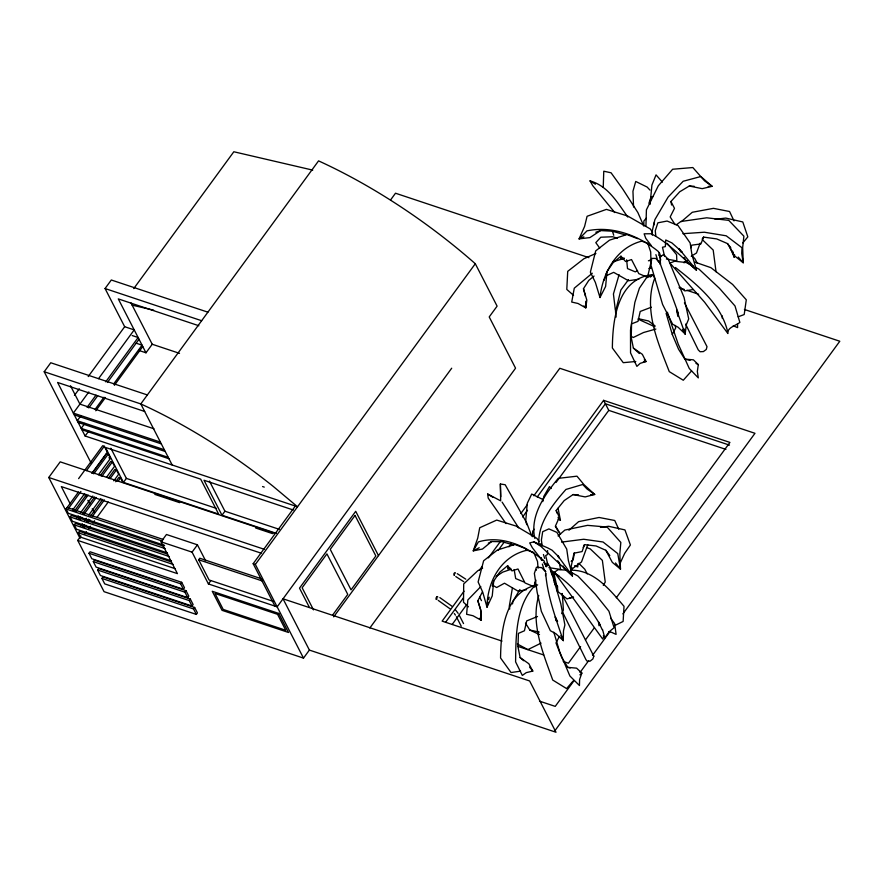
<?xml version="1.0" encoding="UTF-8"?>
<svg xmlns="http://www.w3.org/2000/svg" width="884" height="884" viewBox="0 0 884 884"><rect width="100%" height="100%" fill="white"/><g stroke="black" fill="none" stroke-linecap="round" stroke-linejoin="round"><path stroke-width="1.33" d="M562.312 593.484L563.395 610.104L561.66 613.662M545.682 571.749L541.638 567.616L536.444 567.274L534.367 573.385L537.129 592.125L541.339 611.286L550.334 630.69L556.047 633.839L563.263 640.58L563.484 630.878L564.898 624.9L560.754 603.573L550.047 567.152L547.251 562.975L545.826 565.959M577.871 563.55L577.771 566.942L574.501 565.782M645.939 226.039L646.414 209.851L658.293 185.817L672.636 169.242L692.835 167.54L700.559 176.292L712.139 186.314L702.194 188.657L689.266 186.027L679.708 191.795L670.945 201.486L671.586 205.022M547.583 550.555L547.461 554.577L545.682 555.561L547.837 564.788M603.231 187.386L603.772 171.209L611.076 172.789L622.745 189.032L637.872 212.558L643.773 226.028L643.884 221L646.337 218.116M532.477 536.665L532.698 531.185L534.323 529.262M545.527 575.639L545.671 572.976C547.417 596.236 555.87 618.59 563.263 640.58L562.544 636.513M654.16 224.845L654.348 222.094M599.993 297.532C602.645 272.979 616.247 247.697 641.707 241.144L647.762 243.199L650.701 251.973L650.978 262.471L647.497 277.3L638.778 273.62L631.53 259.576L625.574 261.498L620.955 256.194L613.065 262.747L607.01 271.554L605.617 286.449L599.993 297.532L595.385 282.471L590.379 272.15L595.706 250.879L609.507 240.161L626.944 234.558L637.585 238.658M650.071 204.337L651.917 185.065L656.05 174.877L662.392 182.137M535.925 580.092L533.881 586.678L525.019 582.954L517.98 568.987L511.958 570.887L507.648 565.683L499.725 572.224L493.703 581.042L492.244 595.915L487.007 607.131L482.741 592.181L478.122 581.981L483.625 560.776L497.394 550.036L514.842 544.445L525.306 548.489L526.941 550.577M729.764 246.879L734.284 257.377L734.582 254.636M682.746 329.511L685.133 333.942L686.36 324.583L688.713 318.925L684.05 297.422L668.249 259.299L663.575 254.493L660.37 256.879L660.061 263.178L655.751 258.393L651.63 258.415L650.922 264.979L662.591 304.45L672.625 324.196L678.139 327.279L685.133 333.942L684.183 329.036M620.955 256.194L620.524 259.244L624.038 258.062M666.127 313.378L672.293 334.472L678.536 349.213L684.813 359.103L693.432 359.843L698.305 364.617L697.332 371.512L698.305 377.888L689.288 368.517L678.172 343.987L667.387 312.218M512.521 603.916L512.919 601.286L519.936 589.495M512.433 587.816L509.25 606.49L509.736 609.054M574.478 552.655L573.13 559.959L571.152 561.285M571.351 570.025L571.837 567.517M542.776 501.615L543.859 496.3L549.461 486.598L551.251 488.476M570.589 569.163L573.992 553.207L582.081 551.561L584.479 544.654L596.103 545.969L605.838 550.29L609.816 555.605M488.101 602.17L487.007 607.131C487.261 581.794 500.764 556.246 527.074 550.191L533.748 552.456L537.527 561.506L538.058 568.18M488.642 599.684L489.183 597.208M654.58 278.593C643.221 309.897 658.016 342.506 669.276 371.645L683.288 380.242L691.586 370.915M690.979 247.796L691.675 245.177L700.924 243.918L703.587 237.1L716.714 238.923L727.543 243.608L730.836 247.896M492.255 586.015L493.703 581.042M619.076 274.703L613.43 293.963L615.352 310.262M538.765 595.451C530.378 623.916 543.262 653.398 552.732 680.05L566.589 688.592L573.02 681.089M604.181 280.162L604.987 277.709M605.794 275.244L607.01 271.554M561.859 594.114L593.816 656.171L592.888 658.923L590.203 661.099L587.341 661.409L585.959 659.685L562.456 611.816M648.933 203.198L651 197.22L653.298 196.37M587.794 544.732L581.517 561.926L570.799 569.893M534.5 584.169L535.439 581.617M700.139 243.188L696.481 252.99L691.255 256.272M436.32 597.893L436.077 598.645A1.547 0.586 -64.1 0 0 436.287 599.462L436.685 599.308A1.68 0.63 -64.1 0 0 437.149 598.799M660.039 264.139L660.657 263.178M583.219 547.439L584.479 544.654M619.872 563.815L624.679 553.362L630.403 544.986L624.933 529.914L608.601 526.278L600.446 527.394M659.696 261.973L660.702 259.819L658.558 251.697C639.154 235.652 612.236 225.453 586.987 230.868L579.086 238.879L589.904 237.597L600.556 230.58L612.225 231.188L624.955 234.79M480.808 586.611L467.846 599.96L466.619 614.281L473.039 615.75L481.073 620.203L481.338 612.225L477.846 600.755L482.277 592.169M672.293 334.472L675.73 327.876L675.044 325.445M559.428 636.358L555.981 642.955L561.749 657.541L567.837 667.365L570.202 667.95M603.297 585.319L605.242 582.092L602.369 560.379L590.258 548.909L586.523 547.505M551.837 574.865L552.478 573.804L555.119 573.672M585.407 296.096L583.473 288.714L588.766 280.416L594.059 276.062M546.356 566.335L546.964 565.395M91.162 463.128L44.2 371.744L50.764 362.76L147.352 394.949M98.555 378.639L134.213 329.887L124.677 326.715L105.063 288.538L111.307 279.996L207.895 312.174M133.738 288.593L233.829 151.761L312.715 170.115M74.444 395.402L79.306 388.761M88.212 376.573L124.677 326.715M88.831 391.932L73.35 413.093L160.413 442.099M80.919 415.745L77.273 420.729L164.336 449.735M87.085 407.325L96.002 395.137M105.726 381.844L138.136 337.522L132.18 335.544M88.787 407.944L97.693 395.756M107.417 382.463L139.02 339.257M84.853 423.381L81.195 428.364L168.258 457.371M95.063 409.414L103.969 397.225M113.693 383.932L142.059 345.158L136.103 343.18M95.759 410.784L105.483 397.491M114.401 385.302L142.766 346.528M80.09 538.444L48.764 477.482L60.2 461.846L274.725 533.317M44.2 371.744L140.788 403.922A275.565 110.389 36.2 0 1 273.222 486.388L297.532 506.775L85.118 436L88.776 431.016M138.832 350.418L145.982 352.793L152.236 344.252L130.965 302.869M78.61 478.631L102.677 445.735L104.279 446.265L107.329 452.199L91.958 473.227M86.477 470.608L104.279 446.265M164.601 545.384L68.289 513.295L66.068 508.985L78.466 492.045M92.157 473.316L106.666 453.492L108.268 454.022L110.478 458.332L98.4 474.863M68.786 508.002L80.875 491.471M93.759 473.846L108.268 454.022M72.61 510.101L84.698 493.581M167.385 552.898L72.366 521.251L70.156 516.93L71.272 515.416L163.706 546.213M74.488 511.007L86.577 494.488M100.268 475.758L110.743 461.437L112.345 461.978L114.566 466.288L106.511 477.305M76.09 511.538L88.179 495.018M101.881 476.288L112.345 461.978M76.698 518.057L78.311 515.847M80.731 512.543L92.809 496.023M171.474 560.854L76.455 529.196L74.245 524.886L75.35 523.361L167.794 554.158M78.577 518.952L80.19 516.753M82.61 513.449L94.687 496.93M108.389 478.2L114.832 469.393L116.434 469.923L118.655 474.233L113.815 480.841M80.179 519.494L81.792 517.284M84.212 513.98L96.29 497.46M109.992 478.741L116.434 469.923M80.787 526.002L82.4 523.803M84.809 520.499L86.422 518.3M88.842 514.985L100.931 498.466M175.308 568.721L80.543 537.152L78.322 532.831L79.438 531.317L171.33 561.926M82.665 526.908L84.278 524.698M86.687 521.394L88.301 519.195M90.72 515.891L102.809 499.372M115.694 481.747L118.92 477.338L120.522 477.879L122.732 482.189M84.267 527.439L85.881 525.24M88.301 521.936L89.903 519.726M92.323 516.422L104.411 499.902M118.102 481.183L120.522 477.879M309.389 650.083L555.992 732.239L529.638 680.967L283.035 598.811L309.389 650.083L303.499 658.116L104.058 591.672L77.715 540.4L80.952 535.969M84.875 533.958L86.477 531.748M88.897 528.444L90.511 526.245M92.93 522.941L94.544 520.742M96.953 517.438L108.235 502.013M123.428 482.399L105.45 447.426L200.69 479.15L218.657 514.123L123.428 482.399L126.368 478.388L110.865 448.232M88.997 553.262L90.08 551.782L181.695 582.302L184.502 587.772L183.419 589.252L91.803 558.732L88.997 553.262L180.612 583.783L183.419 589.252M93.306 561.649L94.389 560.169L186.005 590.689L188.822 596.159L187.728 597.639L96.113 567.119L93.306 561.649L184.922 592.181L187.728 597.639M97.616 570.036L98.699 568.556L190.325 599.076L193.132 604.546L192.038 606.026L100.422 575.506L97.616 570.036L189.231 600.567L192.038 606.026M101.925 578.423L103.008 576.943L194.635 607.463L197.441 612.932L196.347 614.413L104.732 583.893L101.925 578.423L193.541 608.954L196.347 614.413M390.64 199.861L395.502 193.22L588.899 257.653M77.715 540.4L177.43 573.628L161.087 541.826L166.457 534.5L197.43 544.82L205.607 560.721M451.702 368.208L277.156 606.855L208.414 583.948L192.071 552.146L197.43 544.82M276.361 533.35L221.995 515.239L224.934 511.217L209.431 481.073M180.612 583.783L181.695 582.302M273.012 601.275L209.066 579.97L198.679 559.76L199.784 558.235L262.426 579.097M184.922 592.181L186.005 590.689M189.231 600.567L190.325 599.076M208.414 583.948L210.712 580.81M193.541 608.954L194.635 607.463M274.968 606.126L253.167 563.705L295.344 506.046M303.499 658.116L255.354 564.434L475.305 263.73A275.565 110.389 36.2 0 0 318.56 160.877L140.788 403.922L172.181 465.006M332.561 615.165L347.755 594.391L326.925 553.881L302.14 587.772L313.5 609.872M333.688 616.855L515.56 368.197L489.206 316.936L497.106 306.151L475.305 263.73M369.855 627.983L559.815 368.274L754.98 433.304L622.9 613.872M464.056 591.175L442.144 621.132L502.035 641.088M479.471 570.092L481.902 566.766M488.399 557.892L500.576 541.251M520.853 513.516L527.35 504.631M533.837 495.758L603.628 400.341L729.919 442.42L616.314 597.75M445.536 622.347L463.382 597.938M498.278 550.235L503.957 542.467M522.621 516.952L527.494 510.289M537.229 496.974L605.396 403.789L729.488 445.127M452.155 624.491L466.763 604.523M508.963 546.831L511.394 543.494M556.036 482.476L608.778 410.364L603.628 400.341M580.6 646.569L568.434 663.21L563.23 661.475M585.473 639.905L594.402 627.706M573.981 680.746L555.229 706.382L539.516 701.145M580.512 671.829L588.656 660.679M592.733 655.11L609.861 631.706M555.053 730.549L839.8 341.246L744.405 309.466M628.513 279.609L620.866 290.018L615.507 311.654L616.148 317.069M702.272 238.802L703.587 237.1M556.887 512.93L556.18 510.488L564.224 500.554L573.097 494.565L578.501 494.819M742.847 242.923L747.82 236.868L742.792 221.95L725.786 218.083L715.046 219.32M650.293 277.079L653.221 274.769M579.904 674.846L581.86 673.067L576.6 668.16L567.837 667.365M568.92 530.223L578.611 521.648L599.065 517.471L614.734 520.488L618.734 529.196M558.08 535.958L564.876 530.068L587.562 525.35L607.142 527.074L620.833 542.411L619.828 553.804L620.491 569.108L612.314 562.346L605.838 550.29M681.365 221.63L692.271 212.282L713.443 208.348L729.565 211.508L734.007 220.867M660.072 256.979L661.033 256.161M513.648 544.942L502.057 541.715L491.637 541.527L482.476 549.041L473.249 550.854L477.747 538.058L479.725 527.748L496.72 520.079L516.079 526.068L536.942 538.4L539.13 541.627M676.47 224.669L680.923 221.497L706.714 217.807L728.759 220.359L743.886 236.172L742.682 247.509L743.234 262.769L734.527 255.83L727.543 243.608M535.682 570.456L536.522 569.893M496.101 576.401L502.742 572.136L511.449 569.141M637.552 270.515L635.309 271.863L627.507 268.592L626.634 259.797M437.193 596.656L437.845 596.998M648.403 260.78L651.585 260.04M683.995 262.802L687.487 260.868M592.313 273.211L574.28 288.184L571.716 302.063L577.992 303.477L585.794 307.864L586.821 300.14L583.473 288.714M482.642 568.136L477.857 570.688L463.702 583.937L463.503 602.258L468.465 606.844M479.205 547.749L473.249 550.854L478.377 541.914C501.427 534.853 526.289 546.135 543.98 560.765L546.224 566.799M654.646 278.272L652.989 274.592L646.348 278.007L639.408 288.151L634.867 302.383L630.513 330.097L630.546 352.904L636.889 366.363L640.182 363.346L646.016 361.556L642.336 354.329L633.375 348.064L631.22 337.401L631.574 323.864L637.994 321.367L640.204 311.466L651.342 307.212M488.322 543.163L491.637 541.527M614.767 625.529L623.132 621.441L624.016 606.302C610.258 590.203 593.849 569.517 570.633 570.246M606.17 275.808L613.662 272.349L628.491 280.747L638.889 279.189M536.698 585.904L533.163 587.54C515.67 607.551 515.913 636.657 515.593 661.84L522.333 675.431L526.278 672.636L532.798 671.078L528.853 663.751L520.112 657.563L517.991 646.911L518.4 633.397L524.433 630.767L526.698 620.888L537.516 616.513M595.904 253.443L583.86 258.769L567.716 271.355L566.799 289.433L573.55 295.344M583.904 236.868L579.086 238.879L584.6 226.426L587.086 216.282L606.413 209.386L627.706 216.028L650.226 228.912L652.525 232.172M669.829 263.2L674.602 261.244L686.194 262.515L693.178 266.128M738.14 316.826L744.206 314.538L746.295 299.809L732.626 284.449L710.88 267.653L695.001 262.161M595.838 232.26L600.556 230.58M541.052 643.132L527.903 649.607L517.361 644.005M510.145 568.147L507.77 568.92L507.648 565.683M573.141 597.02L567.064 598.91L558.091 591.739L553.793 572.677L558.135 569.672L567.318 570.136M555.274 584.998L552.776 573.252L555.207 572.512M613.242 261.708L624.226 258.437M655.862 329.047L643.53 332.517L633.298 337.489L630.878 336.218M648.878 268.537L651.386 267.896M559.285 557.373L552.113 550.224L547.66 547.881L533.87 541.859L529.693 542.92L532.411 547.837L542.257 560.5M537.649 584.876C504.941 590.987 500.863 630.635 500.565 657.983L511.062 672.536L520.521 671.155M652.989 274.592C617.518 278.294 612.601 319.456 612.369 347.998L623.253 362.683L635.773 361.49M526.555 589.628L518.223 591.252L504.488 583.208L496.631 587.54L492.653 585.153M569.871 597.96L573.572 597.275M692.957 289.587L684.791 290.902L679.487 286.825M561.55 542.113L583.716 539.262L603.032 541.991L617.75 553.594L620.491 569.108L615.496 562.942M554.898 572.545L553.417 572.71L552.776 573.771L554.345 578.246M682.901 233.696L704.349 232.227L726.228 235.807L741.985 247.752L741.72 253.432L743.234 262.769L738.262 257.056M590.667 494.664L594.722 494.432L584.026 484.697L576.976 476.178L558.257 478.366C544.588 494.83 529.682 516.057 534.831 538.422M708.239 186.425L712.139 186.314L704.592 180.9L700.736 176.557L683.177 181.264L668.138 197.055L654.922 219.575L651.817 232.746L652.381 235.166M643.453 361.545L646.016 361.556L644.337 359.545M684.426 261.73L687.067 261.841M689.266 186.027L694.227 186.303M608.59 631.938L611.164 632.148L616.093 634.38L614.623 623.551L610.568 618.148M552.776 573.252L555.351 573.506M548.909 567.639L560.633 569.451L559.296 562.81L557.638 560.788M506.046 523.615L488.211 498.112L487.648 494.023L500.664 500.841L500.366 483.99L505.173 484.741L526.621 522.731L531.748 535.947M666.403 259.012L676.812 260.924L676.58 254.658L667.265 243.409M573.097 494.565L585.175 496.907L594.722 494.432L586.965 488.94L582.733 484.487L565.937 489.449C552.599 504.587 537.483 523.438 538.875 544.577M525.483 623.132L529.825 630.038L539.207 632.082M638.347 318.682L648.602 320.991L655.088 325.898M132.136 305.146L153.628 310.14M558.975 575.948L553.793 572.677C573.561 585.584 588.28 605.142 600.369 625.143M684.813 359.103L690.095 360.363M617.485 238.26L612.689 236.746L600.822 237.221L595.816 242.636L599.717 248.106M679.067 287.698L684.293 289.444M686.912 290.306L698.669 294.228M608.778 410.364L725.919 449.392M105.063 288.538L201.651 320.715M198.845 325.732L118.279 298.891L145.982 352.793M152.236 344.252L179.518 353.346M144.667 411.469L57.604 382.463L85.118 436M153.982 428.795L79.914 404.121L70.477 385.733M74.267 414.872L161.319 443.878M78.168 422.464L165.22 451.47M262.57 486.554L264.261 487.117M81.903 429.734L168.954 458.741M293.333 510.013L204.016 480.255L221.995 515.239M108.876 457.802L110.478 458.332M126.368 478.388L216.381 508.377M224.934 511.217L279.289 529.339M154.799 494.377L179.673 502.664M255.609 527.969L272.637 533.638M48.764 477.482L264.592 549.395M261.123 553.163L61.339 486.598L70.134 503.703M517.659 646.292L543.693 654.967M253.167 563.705L255.354 564.434M67.184 507.46L163.518 539.56M66.068 508.985L162.38 541.074M161.087 541.826L192.071 552.146M70.156 516.93L165.164 548.588M198.679 559.76L262.625 581.064M74.245 524.886L169.253 556.544M78.322 532.831L173.098 564.412M733.278 325.798L737.587 327.621L737.543 323.732M654.823 326.782L638.182 319.201M529.825 630.038L539.516 634.59M543.317 499.714L531.704 494.046L527.295 503.25L525.715 520.93L526.742 524.687M614.789 212.569L592.777 185.717L590.048 180.9C608.28 186.005 617.529 202.823 627.828 217.055M695.498 267.333L698.99 269.134L719.477 288.35L735.002 305.963L739.853 322.395C736.35 325.423 726.67 327.677 727.897 333.522L704.592 302.195L671.166 264.438M695.962 363.401L698.305 364.617M579.55 671.851L581.86 673.067L579.595 679.531L579.451 685.531L569.882 675.973L559.649 651.729L553.826 632.204M558.124 519.041L560.434 520.267L558.047 508.223M457.227 573.65L465.791 579.186M455.779 576.556L463.78 581.727M439.845 597.606L452.111 606.336M438.21 600.391L449.989 608.778M572.014 572.755L577.893 576.025L595.308 594.214L608.932 611.198L614.093 627.728L609.286 631.651L604.755 637.806L603.452 637.43L602.689 639.044L554.865 572.92M487.648 494.023L493.018 497.338M590.048 180.9L595.396 184.215M533.87 541.859L540.798 546.279L572.456 575.937L568.368 560.456L566.721 549.086L556.898 532.389L548.887 528.897L542.699 531.693L541.384 540.091L542.124 545.351M523.781 581.937L515.681 578.567L514.157 569.55M675.409 267.498C696.824 284.294 721.068 303.919 727.609 331.555M550.036 569.362L554.235 572.5M655.817 235.984L655.254 230.801L657.851 222.823L667.111 221.044L677.951 225.475L690.139 242.967L691.885 254.371L696.448 270.018L686.813 261.841L684.161 257.443M520.112 657.563L523.671 660.735M633.375 348.064L639.309 353.512M695.089 267.929L696.448 270.018C681.951 257.355 668.426 242.757 651.254 233.741L644.127 233.807L645.795 238.371L651.508 245.862M570.014 571.495L572.456 575.937L564.268 568.246L563.053 565.926M702.305 239.63L713.2 250.073L716.04 271.775M578.766 563.274L584.799 569.263L587.23 573.926M692.028 255.796L694.901 258.703L697.321 263.366M682.448 252.283L671.873 242.89L665.74 239.984L665.332 246.614L662.481 247.244L664.591 256.459M583.915 305.886L585.794 307.864L585.749 301.278M649.95 190.082L647.165 187.077L635.74 181.463L632.955 191.22L633.563 207.022M479.316 618.281L481.073 620.203L480.653 609.562L477.846 600.755M545.649 571.55L544.179 569.782L542.378 564.058M529.571 667.089L532.798 671.078M660.215 263.509L657.663 260.36L655.895 254.647M558.047 517.317L560.434 520.267M455.525 609.905L458.144 613.363M658.779 255.034L660.392 257.045M554.191 582.236L557.605 586.534L557.362 591.518M592.435 654.447L593.816 656.171M696.448 270.018L678.857 248.636L680.846 251.94M543.782 562.489L546.842 566.445M603.308 635.828L604.755 637.806L602.556 629.552M454.299 613.54L455.426 615.131M502.09 502.09L518.621 527.77M572.456 575.937L557.583 555.472L558.798 557.793M540.599 543.782L542.058 545.936M675.122 224.624L670.171 216.934L674.492 208.348L670.945 201.486M560.511 534.179L555.483 525.958L559.362 517.217L556.18 510.488M555.34 526.3L558.699 532.069M678.448 313.533L660.304 263.929M684.415 302.836L707.012 346.65L706.283 349.467L703.41 351.578L700.073 351.733L698.227 349.854L685.608 324.085M479.636 597.043L481.482 600.634M459.139 615.021L463.536 623.585M456.354 616.689L461.249 626.215M378.474 555.616L355.711 511.306L299.51 588.136L309.356 607.297M84.709 494.178L85.958 496.62M87.847 500.278L89.726 503.946M92.245 508.83L94.124 512.499M72.643 508.587L73.902 511.029M557.583 621.452L555.229 616.833L556.025 620.69M560.865 635.729L563.263 640.58M602.302 629.817L598.501 621.905L599.02 625.75M685.133 333.942L676.603 310.041L677.884 316.439M650.127 260.018L650.978 262.471M659.442 252.857L660.757 256.758M612.468 231.343L613.739 235.255M543.439 554.533L544.688 558.412M550.423 570.036L551.45 573.329M732.626 251.122L734.284 257.377M547.749 564.478L547.881 565.263M541.284 557.66L541.527 560.401M722.184 315.875L722.316 318.373M500.797 496.72L500.366 483.99M436.298 597.794A1.68 0.63 -64.1 0 1 437.171 596.556M454.575 574.987A1.68 0.63 -64.1 0 1 454.111 575.451L453.835 573.915A1.68 0.63 -64.1 0 1 454.719 572.733L455.105 572.622A1.547 0.586 -64.1 0 1 455.315 573.186M355.025 515.46L330.24 549.351L351.058 589.871L375.844 555.981L355.025 515.46M278.714 613.419L212.259 591.274L222.05 610.336L288.516 632.48L278.714 613.419M277.565 614.325L215 593.473L223.199 609.43L285.764 630.27L277.565 614.325"/></g></svg>
